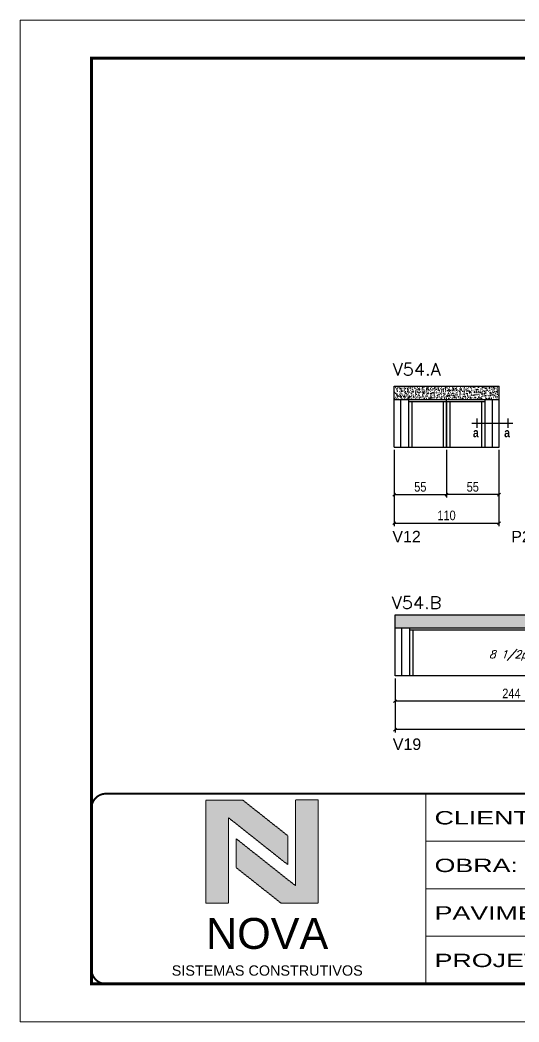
# Model space of a CAD drawing. Header units: millimetres. Extents: x 2921 to 9246, y 316 to 11751.
# Drawn here: x 2921 to 3444, y 1464 to 2514 of the extents above; entities that cross this region are included whole.
import ezdxf

# ---------------------------------------------------------------- set-up
doc = ezdxf.new("R2010")
doc.units = ezdxf.units.MM
doc.linetypes.add('CONTINUO', pattern=[0])
doc.linetypes.add('DASHED', pattern=[0.75, 0.5, -0.25])
for name, color, linetype in [('1', 3, 'Continuous'), ('5', 5, 'Continuous'), ('COTA', 241, 'Continuous'), ('detalhes', 4, 'Continuous'), ('NOMENCLATURA', 7, 'Continuous'), ('Painéis', 200, 'Continuous'), ('SARR_2.2x7', 40, 'Continuous'), ('SARR_3.5x7', 81, 'Continuous'), ('texto', 7, 'Continuous')]:
    doc.layers.add(name, color=color, linetype=linetype)
for name, color, linetype, lineweight in [('CARIMBO-LEGENDA', 75, 'Continuous', 15), ('Folhas', 255, 'Continuous', 9), ('SARRAFO DE PRESSAO', 251, 'DASHED', 9), ('Texto Seção', 7, 'Continuous', 15)]:
    doc.layers.add(name, color=color, linetype=linetype, lineweight=lineweight)
doc.styles.add('arial', font='arial.ttf')
doc.styles.add('COTA TECNICA', font='techl___.ttf', dxfattribs={"height": 10})
doc.styles.add('REGUA-120', font='ROMANS.shx', dxfattribs={"height": 15})
doc.styles.add('Romans', font='romans.shx')
doc.styles.get("Standard").update_dxf_attribs({"font": 'arial.ttf'})
doc.styles.add('TECNICA', font='techb___.ttf', dxfattribs={"height": 10})
doc.styles.add('Tecnologia', font='')
doc.styles.get('Tecnologia').set_extended_font_data('Forgotten Futurist')
doc.dimstyles.new('PAINEL', dxfattribs={"dimtxt": 10, "dimasz": 3, "dimexe": 3, "dimexo": 3, "dimgap": 3, "dimtad": 1, "dimdec": 1, "dimzin": 12, "dimdsep": 46, "dimtxsty": 'COTA TECNICA', "dimblk1": 'OBLIQUE', "dimblk2": 'OBLIQUE', "dimsah": 1, "dimcen": 0.9, "dimclrd": 4, "dimclre": 4, "dimclrt": 240, "dimadec": 1, "dimazin": 3, "dimtfac": 1, "dimtdec": 1, "dimtmove": 0, "dimatfit": 3, "dimfxl": 1, "dimtolj": 1, "dimtzin": 12, "dimarcsym": 0})

# ---------------------------------------------------------------- blocks, each defined once
blk = doc.blocks.new('A$C64660E27')
at = {"layer": 'COTA', "true_color": 0x1a1a1a}
h = blk.add_hatch(color=250, dxfattribs=at)
h.dxf.hatch_style = 1
h.paths.add_polyline_path([(185.4, -11.6), (142.4, -11.6), (142.4, -131.6), (168.8, -131.6), (168.8, -32.2), (237.7, -86.7), (237.7, -53)])
at = {"layer": 'COTA'}
h = blk.add_hatch(color=20, dxfattribs=at)
h.dxf.hatch_style = 1
h.paths.add_polyline_path([(273, -11.4), (246.6, -11.4), (246.6, -111.1), (177.7, -56.6), (177.7, -90.2), (230, -131.6), (273, -131.6)])
for p, q in [((142.4, -131.6), (142.4, -11.6)), ((142.4, -11.6), (185.4, -11.6)), ((185.4, -11.6), (237.7, -53)), ((273, -11.4), (246.6, -11.4)), ((246.6, -111.1), (246.6, -11.4)), ((273, -11.4), (273, -131.6)), ((168.8, -32.2), (237.7, -86.7)), ((168.8, -131.6), (168.8, -32.2)), ((246.6, -111.1), (177.7, -56.6)), ((177.7, -90.2), (177.7, -56.6)), ((237.7, -86.7), (237.7, -53)), ((230, -131.6), (177.7, -90.2)), ((142.4, -131.6), (168.8, -131.6)), ((273, -131.6), (230, -131.6))]:
    blk.add_line(p, q)
at = {"layer": 'CARIMBO-LEGENDA', "color": 7, "linetype": 'Continuous', "ltscale": 100, "style": 'arial'}
blk.add_text('NOVA', height=36, dxfattribs=at).set_placement((142.4, -184.8))
at = {"layer": 'CARIMBO-LEGENDA', "color": 7, "linetype": 'Continuous', "style": 'arial'}
blk.add_text('SISTEMAS CONSTRUTIVOS', height=12, dxfattribs=at).set_placement((102.5, -216))
blk = doc.blocks.new('9999999999')
at = {"color": 30, "linetype": 'CONTINUO'}
for p, q in [((98564.6, 34230.2), (98564.6, 34429.4)), ((98564.6, 34379.6), (99584, 34379.6)), ((98564.6, 34329.8), (99488, 34329.8)), ((98564.6, 34280), (99488, 34280))]:
    blk.add_line(p, q, dxfattribs=at)
at = {"color": 30, "linetype": 'CONTINUO', "const_width": 2}
blk.add_lwpolyline([(99584, 34230.2), (99584, 34414.4, 0.414214), (99569, 34429.4), (98229, 34429.4, 0.414214), (98214, 34414.4), (98214, 34245.2, 0.414214), (98229, 34230.2), (99584, 34230.2)], format="xyb", dxfattribs=at)
at = {"layer": 'Folhas'}
blk.add_lwpolyline([(98139, 34190.2), (99624, 34190.2), (99624, 35240.2), (98139, 35240.2)], close=True, dxfattribs=at)
at = {"layer": 'Folhas', "color": 30, "const_width": 3}
blk.add_lwpolyline([(98214, 34230.2), (99584, 34230.2), (99584, 35200.2), (98214, 35200.2)], close=True, dxfattribs=at)
at = {"xscale": 0.9, "yscale": 0.9, "zscale": 0.9}
blk.add_blockref('A$C64660E27', (98205.8, 34433.1), dxfattribs=at)
at = {"layer": 'Folhas', "color": 7, "style": 'Tecnologia', "width": 1.5}
for s, p in [('CLIENTE:', (98573.7, 34397.2)), ('OBRA:', (98573.7, 34347.3)), ('PAVIMENTO:', (98573.7, 34297.5)), ('PROJETO:', (98573.7, 34247.7))]:
    blk.add_text(s, height=14, dxfattribs=at).set_placement(p)
blk = doc.blocks.new('_Oblique')
at = {"layer": '1', "color": 0, "lineweight": -2}
blk.add_line((-0.5, -0.5), (0.5, 0.5), dxfattribs=at)
blk = doc.blocks.new('*D567')
at = {"layer": 'COTA', "color": 4, "linetype": 'ByBlock', "lineweight": -2, "transparency": 16777216}
for p, q in [((3314.4, 1824.3), (3314.4, 1797.7)), ((3558.4, 1824.3), (3558.4, 1797.7)), ((3558.4, 1800.7), (3314.4, 1800.7))]:
    blk.add_line(p, q, dxfattribs=at)
at = {"layer": 'Defpoints', "color": 0, "linetype": 'ByBlock', "transparency": 16777216}
for p in [(3314.4, 1827.3), (3558.4, 1827.3), (3314.4, 1800.7)]:
    blk.add_point(p, dxfattribs=at)
at = {"layer": 'COTA', "color": 4, "linetype": 'ByBlock', "lineweight": -2, "transparency": 16777216, "xscale": 3, "yscale": 3, "zscale": 3, "rotation": 180}
blk.add_blockref('_Oblique', (3314.4, 1800.7), dxfattribs=at)
at = {"layer": 'COTA', "color": 4, "linetype": 'ByBlock', "lineweight": -2, "transparency": 16777216, "xscale": 3, "yscale": 3, "zscale": 3}
blk.add_blockref('_Oblique', (3558.4, 1800.7), dxfattribs=at)
at = {"layer": 'COTA', "color": 240, "linetype": 'ByBlock', "transparency": 16777216, "insert": (3436.4, 1808.8), "char_height": 10, "width": 210.731, "attachment_point": 5, "style": 'COTA TECNICA'}
blk.add_mtext('\\A1;244', dxfattribs=at)
blk = doc.blocks.new('*D1041')
at = {"layer": 'COTA', "color": 4, "linetype": 'ByBlock', "lineweight": -2, "transparency": 16777216}
for p, q in [((3314.4, 1824.3), (3314.4, 1767.9)), ((3927.9, 1824.3), (3927.9, 1767.9)), ((3927.9, 1770.9), (3314.4, 1770.9))]:
    blk.add_line(p, q, dxfattribs=at)
at = {"layer": 'Defpoints', "color": 0, "linetype": 'ByBlock', "transparency": 16777216}
for p in [(3314.4, 1827.3), (3927.9, 1827.3), (3314.4, 1770.9)]:
    blk.add_point(p, dxfattribs=at)
at = {"layer": 'COTA', "color": 4, "linetype": 'ByBlock', "lineweight": -2, "transparency": 16777216, "xscale": 3, "yscale": 3, "zscale": 3, "rotation": 180}
blk.add_blockref('_Oblique', (3314.4, 1770.9), dxfattribs=at)
at = {"layer": 'COTA', "color": 4, "linetype": 'ByBlock', "lineweight": -2, "transparency": 16777216, "xscale": 3, "yscale": 3, "zscale": 3}
blk.add_blockref('_Oblique', (3927.9, 1770.9), dxfattribs=at)
at = {"layer": 'COTA', "color": 240, "linetype": 'ByBlock', "transparency": 16777216, "insert": (3621.1, 1779.1), "char_height": 10, "attachment_point": 5, "style": 'COTA TECNICA'}
blk.add_mtext('\\A1;613.5', dxfattribs=at)
blk = doc.blocks.new('*D555')
at = {"layer": 'Defpoints', "color": 0, "transparency": 16777216}
for p in [(3368.4, 2067), (3423.4, 2067), (3368.4, 2017.1)]:
    blk.add_point(p, dxfattribs=at)
at = {"layer": 'Painéis', "color": 4, "lineweight": -2, "transparency": 16777216}
for p, q in [((3368.4, 2064), (3368.4, 2014.1)), ((3423.4, 2064), (3423.4, 2014.1)), ((3423.4, 2017.1), (3368.4, 2017.1))]:
    blk.add_line(p, q, dxfattribs=at)
at = {"layer": 'Painéis', "color": 4, "lineweight": -2, "transparency": 16777216, "xscale": 3, "yscale": 3, "zscale": 3, "rotation": 180}
blk.add_blockref('_Oblique', (3368.4, 2017.1), dxfattribs=at)
at = {"layer": 'Painéis', "color": 4, "lineweight": -2, "transparency": 16777216, "xscale": 3, "yscale": 3, "zscale": 3}
blk.add_blockref('_Oblique', (3423.4, 2017.1), dxfattribs=at)
at = {"layer": 'Painéis', "color": 240, "lineweight": 5, "transparency": 16777216, "insert": (3395.9, 2025.2), "char_height": 10, "attachment_point": 5, "style": 'COTA TECNICA'}
blk.add_mtext('\\A1;55', dxfattribs=at)
blk = doc.blocks.new('*D1039')
at = {"layer": 'Defpoints', "color": 0, "transparency": 16777216}
for p in [(3313.4, 2067), (3368.4, 2067), (3368.4, 2017.1)]:
    blk.add_point(p, dxfattribs=at)
at = {"layer": 'Painéis', "color": 4, "lineweight": -2, "transparency": 16777216}
for p, q in [((3313.4, 2064), (3313.4, 2014.1)), ((3368.4, 2064), (3368.4, 2014.1)), ((3313.4, 2017.1), (3368.4, 2017.1))]:
    blk.add_line(p, q, dxfattribs=at)
at = {"layer": 'Painéis', "color": 4, "lineweight": -2, "transparency": 16777216, "xscale": 3, "yscale": 3, "zscale": 3, "rotation": 180}
blk.add_blockref('_Oblique', (3313.4, 2017.1), dxfattribs=at)
at = {"layer": 'Painéis', "color": 4, "lineweight": -2, "transparency": 16777216, "xscale": 3, "yscale": 3, "zscale": 3}
blk.add_blockref('_Oblique', (3368.4, 2017.1), dxfattribs=at)
at = {"layer": 'Painéis', "color": 240, "lineweight": 5, "transparency": 16777216, "insert": (3340.9, 2025.2), "char_height": 10, "attachment_point": 5, "style": 'COTA TECNICA'}
blk.add_mtext('\\A1;55', dxfattribs=at)
blk = doc.blocks.new('*D556')
at = {"layer": 'Defpoints', "color": 0, "transparency": 16777216}
for p in [(3313.4, 2067), (3423.4, 2067), (3423.4, 1987.2)]:
    blk.add_point(p, dxfattribs=at)
at = {"layer": 'Painéis', "color": 4, "lineweight": -2, "transparency": 16777216}
for p, q in [((3313.4, 2064), (3313.4, 1984.2)), ((3423.4, 2064), (3423.4, 1984.2)), ((3313.4, 1987.2), (3423.4, 1987.2))]:
    blk.add_line(p, q, dxfattribs=at)
at = {"layer": 'Painéis', "color": 4, "lineweight": -2, "transparency": 16777216, "xscale": 3, "yscale": 3, "zscale": 3, "rotation": 180}
blk.add_blockref('_Oblique', (3313.4, 1987.2), dxfattribs=at)
at = {"layer": 'Painéis', "color": 4, "lineweight": -2, "transparency": 16777216, "xscale": 3, "yscale": 3, "zscale": 3}
blk.add_blockref('_Oblique', (3423.4, 1987.2), dxfattribs=at)
at = {"layer": 'Painéis', "color": 240, "lineweight": 5, "transparency": 16777216, "insert": (3368.4, 1995.3), "char_height": 10, "attachment_point": 5, "style": 'COTA TECNICA'}
blk.add_mtext('\\A1;110', dxfattribs=at)

msp = doc.modelspace()

# ---------------------------------------------------------------- hatches: boundary and pattern name
at = {"layer": 'COTA', "linetype": 'ByBlock'}
h = msp.add_hatch(dxfattribs=at)
h.set_pattern_fill('AR-CONC', color=256, scale=0.03)
h.set_pattern_definition([(50, (2218.4045, -14424.8767), (5.4655401, -0.4781726), [0.5715, -6.2865]), (355, (2218.4045, -14424.8767), (-1.0573026, 5.7317054), [0.4572, -5.0292175]), (100.451445, (2218.86, -14424.9166), (4.4082374, 5.2535326), [0.4857003, -5.3427073]), (46.1842, (2218.4045, -14423.353), (8.1323712, -1.2612698), [0.85725, -9.42975]), (96.63556, (2219.082, -14423.458), (7.122124, 7.4227837), [0.7285507, -8.0140682]), (351.18415, (2218.4045, -14423.353), (7.122124, 7.4227837), [0.685799, -7.543792]), (21, (2219.1665, -14423.7337), (4.5484317, -3.067956), [0.5715, -6.2865]), (326, (2219.1665, -14423.7337), (1.8540609, 5.525639), [0.4572, -5.0292]), (71.451445, (2219.5456, -14423.9894), (6.4024926, 2.457683), [0.4857003, -5.3426981]), (37.5, (2218.4045, -14424.8767), (0.0926581, 2.53665117), [0, -4.96824, 0, -5.1054, 0, -5.04825]), (7.5, (2218.4045, -14424.8767), (2.00458988, 3.00541724), [0, -2.91084, 0, -4.85394, 0, -1.92405]), (327.5, (2216.7053, -14424.8767), (4.06771786, -0.17186232), [0, -1.905, 0, -5.9436, 0, -7.8867]), (317.5, (2215.9433, -14424.8767), (4.44387544, 0.7627947), [0, -2.4765, 0, -3.94716, 0, -5.6007])])
h.paths.add_polyline_path([(3313.42, 2130.95), (3313.42, 2116.95), (3423.42, 2116.95), (3423.42, 2130.95)])
h = msp.add_hatch(dxfattribs=at)
h.set_pattern_fill('AR-CONC', color=256, scale=0.03)
h.set_pattern_definition([(50, (-128262.9065, -32006.677), (5.46554007, -0.47817257), [0.5715, -6.2865]), (355, (-128262.9065, -32006.677), (-1.05730264, 5.73170536), [0.4572, -5.02921753]), (100.4514447, (-128262.451, -32006.717), (4.40823741, 5.25353256), [0.48570026, -5.34270734]), (46.1842, (-128262.9065, -32005.153), (8.13237123, -1.26126984), [0.85725, -9.42975]), (96.6355576, (-128262.229, -32005.258), (7.122124, 7.42278374), [0.7285507, -8.01406824]), (351.184151, (-128262.9065, -32005.153), (7.122124, 7.42278374), [0.685799, -7.54379196]), (21, (-128262.1445, -32005.534), (4.54843174, -3.06795595), [0.5715, -6.2865]), (326, (-128262.1445, -32005.534), (1.85406085, 5.52563898), [0.4572, -5.0292]), (71.451445, (-128261.7655, -32005.79), (6.40249258, 2.45768307), [0.48570026, -5.34269813]), (37.5, (-128262.9065, -32006.6772), (0.092658098, 2.536651166), [0, -4.96824, 0, -5.1054, 0, -5.04825]), (7.5, (-128262.9065, -32006.6772), (2.004589875, 3.005417245), [0, -2.91084, 0, -4.85394, 0, -1.92405]), (327.5, (-128264.6058, -32006.6772), (4.067717855, -0.17186232), [0, -1.905, 0, -5.9436, 0, -7.8867]), (317.5, (-128265.3678, -32006.677), (4.44387544, 0.76279473), [0, -2.4765, 0, -3.94716, 0, -5.6007])])
h.paths.add_polyline_path([(3927.88, 1891.28), (3927.88, 1877.28), (3314.38, 1877.28), (3314.38, 1891.28)])

# ---------------------------------------------------------------- linework, layer by layer
for p, q in [((3313.42, 2130.95), (3423.42, 2130.95)), ((3313.42, 2116.95), (3313.42, 2130.95)), ((3423.42, 2116.95), (3423.42, 2130.95)), ((3314.38, 1891.28), (3927.88, 1891.28)), ((3314.38, 1877.28), (3314.38, 1891.28))]:
    msp.add_line(p, q, dxfattribs=at)
at = {"layer": 'NOMENCLATURA', "linetype": 'Continuous'}
for p, q in [((3395.04, 2091.95), (3437.8, 2091.95)), ((3400.04, 2096.93), (3400.04, 2086.97)), ((3432.8, 2096.93), (3432.8, 2086.97))]:
    msp.add_line(p, q, dxfattribs=at)
at = {"layer": 'Painéis', "linetype": 'ByBlock'}
for p, q in [((3313.42, 2066.95), (3313.42, 2116.95)), ((3313.42, 2116.95), (3423.42, 2116.95)), ((3368.42, 2066.95), (3368.42, 2116.95)), ((3313.42, 2066.95), (3423.42, 2066.95)), ((3927.88, 1877.28), (3314.38, 1877.28)), ((3314.38, 1827.28), (3314.38, 1877.28)), ((3927.88, 1827.28), (3314.38, 1827.28))]:
    msp.add_line(p, q, dxfattribs=at)
at = {"layer": 'Painéis'}
msp.add_line((3423.42, 2066.95), (3423.42, 2116.95), dxfattribs=at)
at = {"layer": 'SARR_2.2x7', "linetype": 'Continuous'}
for p, q in [((3320.42, 2066.95), (3320.42, 2116.95)), ((3328.42, 2114.75), (3368.42, 2114.75)), ((3368.42, 2114.75), (3408.42, 2114.75)), ((3416.42, 2066.95), (3416.42, 2116.95)), ((3321.38, 1827.28), (3321.38, 1877.28)), ((3558.38, 1875.08), (3329.38, 1875.08))]:
    msp.add_line(p, q, dxfattribs=at)
at = {"layer": 'SARR_3.5x7'}
for p, q in [((3328.42, 2116.95), (3328.42, 2066.95)), ((3331.92, 2114.75), (3331.92, 2066.95)), ((3364.92, 2114.75), (3364.92, 2066.95)), ((3368.42, 2114.75), (3368.42, 2066.95)), ((3371.92, 2114.75), (3371.92, 2066.95)), ((3404.92, 2114.75), (3404.92, 2066.95)), ((3408.42, 2116.95), (3408.42, 2066.95)), ((3329.38, 1877.28), (3329.38, 1827.28)), ((3332.88, 1875.08), (3332.88, 1827.28)), ((3332.88, 1827.28), (3329.38, 1827.28))]:
    msp.add_line(p, q, dxfattribs=at)

# ---------------------------------------------------------------- block references
at = {"layer": 'SARRAFO DE PRESSAO', "color": 6, "linetype": 'ByBlock'}
msp.add_blockref('9999999999', (-95217.85, -32725.71), dxfattribs=at)

# ---------------------------------------------------------------- texts
at = {"layer": '5', "linetype": 'Continuous'}
for s, p in [('V12', (3311.58, 1967.18)), ('P23', (3436.29, 1967.18)), ('V19', (3312.05, 1749.58))]:
    msp.add_text(s, height=12, rotation=0.00004, dxfattribs=at).set_placement(p)
at = {"layer": 'detalhes', "style": 'TECNICA'}
for p in [(3396.03, 2077.3), (3428.81, 2077.3)]:
    msp.add_text('a', height=9.6, dxfattribs=at).set_placement(p)
at = {"layer": 'texto', "color": 2, "insert": (3441.6, 1848.5), "char_height": 8, "attachment_point": 5, "style": 'Romans'}
msp.add_mtext('{\\Q19;\\C256;8 1/2pont}', dxfattribs=at)
at = {"layer": 'Texto Seção', "style": 'REGUA-120', "width": 1.05}
for s, p in [('V54.A', (3311.92, 2142.02)), ('V54.B', (3310.96, 1897.36))]:
    msp.add_text(s, height=13, dxfattribs=at).set_placement(p)

# ---------------------------------------------------------------- dimensions: what is measured, and where the dimension line sits
at = {"layer": 'COTA', "linetype": 'ByBlock'}
dim = msp.add_linear_dim(base=(3314.38, 1800.74), p1=(3558.38, 1827.28), p2=(3314.38, 1827.28), angle=180, dimstyle='PAINEL', override={"dimtmove": 1}, dxfattribs=at)
dim.commit()
dim.dimension.update_dxf_attribs({"geometry": '*D567', "text_midpoint": (3436.38, 1808.81)})
dim = msp.add_linear_dim(base=(3314.38, 1770.86), p1=(3927.88, 1827.28), p2=(3314.38, 1827.28), angle=180, dimstyle='PAINEL', dxfattribs=at)
dim.commit()
dim.dimension.update_dxf_attribs({"geometry": '*D1041', "text_midpoint": (3621.13, 1779.08)})
at = {"layer": 'Painéis', "lineweight": 5}
for base, p2, picture, middle in [((3368.42, 2017.06), (3368.42, 2066.95), '*D1039', (3340.92, 2025.17)), ((3423.42, 1987.18), (3423.42, 2066.95), '*D556', (3368.42, 1995.28))]:
    dim = msp.add_linear_dim(base=base, p1=(3313.42, 2066.95), p2=p2, dimstyle='PAINEL', dxfattribs=at)
    dim.commit()
    dim.dimension.update_dxf_attribs({"geometry": picture, "text_midpoint": middle})
dim = msp.add_linear_dim(base=(3368.42, 2017.06), p1=(3423.42, 2066.95), p2=(3368.42, 2066.95), angle=180, dimstyle='PAINEL', dxfattribs=at)
dim.commit()
dim.dimension.update_dxf_attribs({"geometry": '*D555', "text_midpoint": (3395.92, 2025.17)})

doc.saveas('drawing.dxf')
